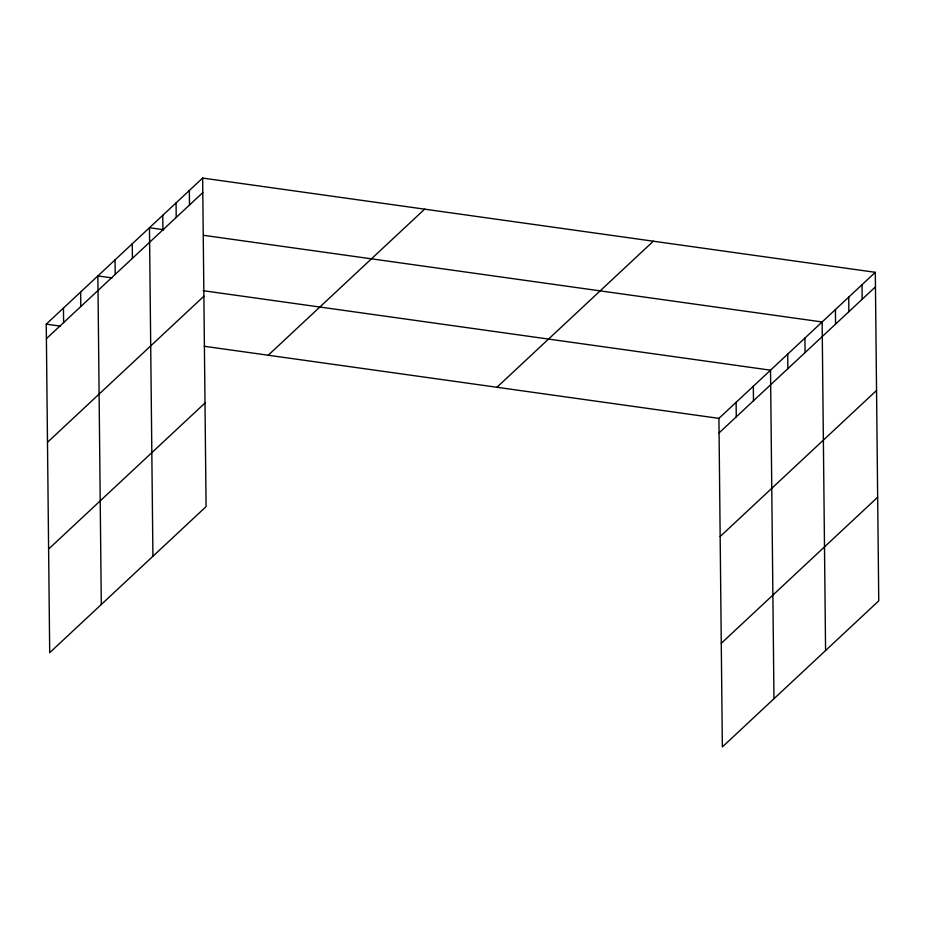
<?xml version="1.0" encoding="UTF-8"?>
<svg xmlns="http://www.w3.org/2000/svg" width="925" height="925" viewBox="0 0 925 925"><rect width="100%" height="100%" fill="white"/><g stroke="black" fill="none" stroke-linecap="round" stroke-linejoin="round"><path stroke-width="1.39" d="M202.644 178.062L206.078 506.623L49.696 652.692L46.25 324.132L202.644 178.062L875.304 272.308L878.75 600.868L722.356 746.938L718.922 418.377L875.304 272.308M46.4 338.666L202.795 192.597M47.487 442.3L203.882 296.231M48.609 549.057L205.003 402.999M268.227 355.235L424.621 209.166M496.933 387.274L653.327 241.205M719.072 432.912L875.466 286.843M720.159 536.535L876.542 390.466M721.269 643.303L877.663 497.234M163.702 229.724L149.468 227.735L152.914 556.283M203.546 235.308L822.14 321.969L825.574 650.529M112.087 277.928L97.865 275.939L101.299 604.487M203.153 290.681L770.525 370.173L773.971 698.733M46.25 324.132L60.483 326.132M204.194 346.262L718.922 418.377M862.019 284.727L862.169 299.261M848.722 297.145L848.872 311.679M835.425 309.563L835.576 324.085M804.935 338.041L805.085 352.575M787.73 354.113L787.88 368.636M753.32 386.245L753.47 400.779M736.115 402.317L736.277 416.84M189.347 190.481L189.498 205.015M176.051 202.899L176.213 217.433M162.765 215.317L162.916 229.851M132.263 243.795L132.414 258.329M115.058 259.867L115.22 274.401M80.66 291.999L80.81 306.533M63.455 308.071L63.605 322.605"/></g></svg>
